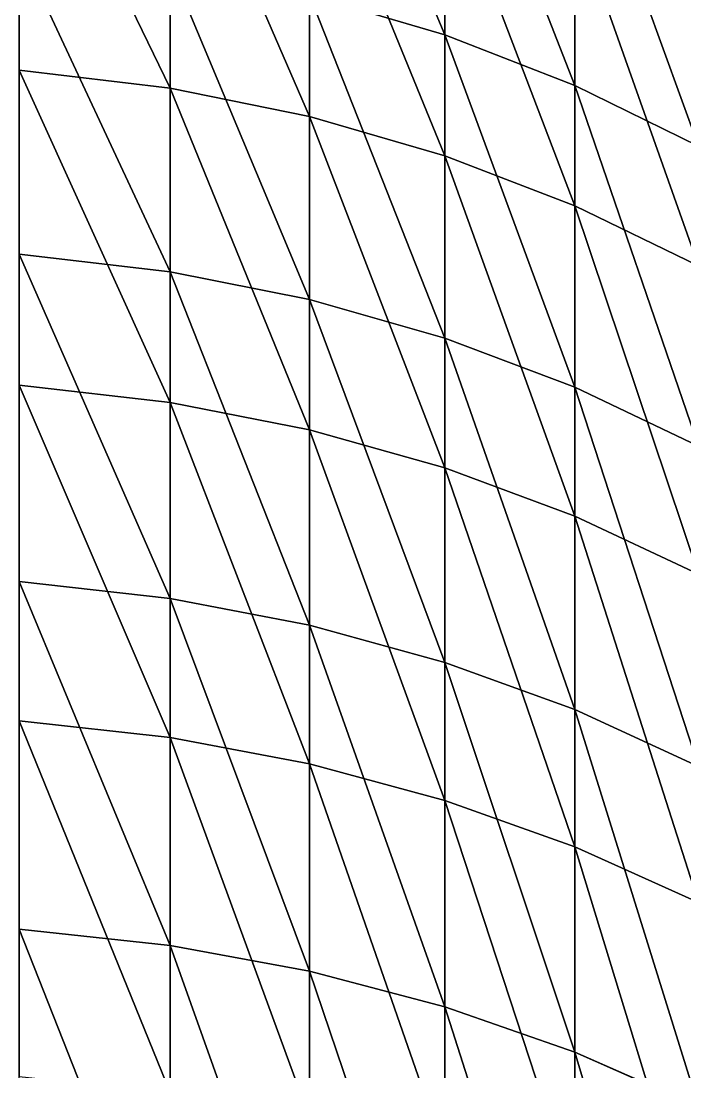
# Model space of a CAD drawing. Extents: x 207 to 387, y 94 to 160.
# Drawn here: x 340.7501 to 340.8509, y 159.2408 to 159.4005 of the extents above; entities that cross this region are included whole.
import ezdxf

# ---------------------------------------------------------------- set-up
doc = ezdxf.new("R2010")
doc.units = 0
doc.header["$LTSCALE"] = 2.54
doc.layers.get('0').update_dxf_attribs({"color": 13, "linetype": 'CONTINUOUS'})

# ---------------------------------------------------------------- blocks, each defined once
blk = doc.blocks.new('SP_05_ALTFIELD_CREDENZA_DW')
at = {"color": 0}
for p, q in [((45.85965, 0.50104, 80.47576), (45.85965, 0.44607, 80.41691)), ((45.85965, 0.50104, 80.47576), (45.85965, 0.44607, 80.41691)), ((45.87942, 0.49446, 80.48221), (45.87942, 0.43919, 80.42303)), ((45.87942, 0.49446, 80.48221), (45.87942, 0.43919, 80.42303)), ((45.89997, 0.48928, 80.48729), (45.89997, 0.43377, 80.42785)), ((45.89997, 0.48928, 80.48729), (45.89997, 0.43377, 80.42785)), ((45.92114, 0.48554, 80.49095), (45.92114, 0.42986, 80.43133)), ((45.92114, 0.48554, 80.49095), (45.92114, 0.42986, 80.43133)), ((45.85965, 0.41487, 75.9942), (45.85965, 0.46812, 75.93379)), ((45.85965, 0.41487, 75.9942), (45.85965, 0.46812, 75.93379)), ((45.87942, 0.40781, 75.98828), (45.87942, 0.46136, 75.92754)), ((45.87942, 0.40781, 75.98828), (45.87942, 0.46136, 75.92754)), ((45.89997, 0.40225, 75.98361), (45.89997, 0.45604, 75.92261)), ((45.89997, 0.40225, 75.98361), (45.89997, 0.45604, 75.92261)), ((45.85965, 0.44607, 80.41691), (45.84088, 0.45435, 80.40954)), ((45.85965, 0.44607, 80.41691), (45.84088, 0.45435, 80.40954)), ((45.92114, 0.39825, 75.98025), (45.92114, 0.4522, 75.91905)), ((45.92114, 0.39825, 75.98025), (45.92114, 0.4522, 75.91905)), ((45.87942, 0.43919, 80.42303), (45.85965, 0.44607, 80.41691)), ((45.85965, 0.44607, 80.41691), (45.85965, 0.39402, 80.35546)), ((45.85965, 0.44607, 80.41691), (45.85965, 0.39402, 80.35546)), ((45.87942, 0.43919, 80.42303), (45.85965, 0.44607, 80.41691)), ((45.89997, 0.43377, 80.42785), (45.87942, 0.43919, 80.42303)), ((45.87942, 0.43919, 80.42303), (45.87942, 0.38685, 80.36124)), ((45.87942, 0.43919, 80.42303), (45.87942, 0.38685, 80.36124)), ((45.89997, 0.43377, 80.42785), (45.87942, 0.43919, 80.42303)), ((45.92114, 0.42986, 80.43133), (45.89997, 0.43377, 80.42785)), ((45.89997, 0.43377, 80.42785), (45.89997, 0.3812, 80.3658)), ((45.89997, 0.43377, 80.42785), (45.89997, 0.3812, 80.3658)), ((45.92114, 0.42986, 80.43133), (45.89997, 0.43377, 80.42785)), ((45.94404, 0.4274, 80.43352), (45.92114, 0.42986, 80.43133)), ((45.92114, 0.42986, 80.43133), (45.92114, 0.37713, 80.36908)), ((45.92114, 0.42986, 80.43133), (45.92114, 0.37713, 80.36908)), ((45.94404, 0.4274, 80.43352), (45.92114, 0.42986, 80.43133)), ((45.85965, 0.41487, 75.9942), (45.84088, 0.42336, 76.00133)), ((45.85965, 0.41487, 75.9942), (45.84088, 0.42336, 76.00133)), ((45.85965, 0.3646, 76.05712), (45.85965, 0.41487, 75.9942)), ((45.85965, 0.3646, 76.05712), (45.85965, 0.41487, 75.9942)), ((45.87942, 0.40781, 75.98828), (45.85965, 0.41487, 75.9942)), ((45.87942, 0.40781, 75.98828), (45.85965, 0.41487, 75.9942)), ((45.87942, 0.35727, 76.05154), (45.87942, 0.40781, 75.98828)), ((45.87942, 0.35727, 76.05154), (45.87942, 0.40781, 75.98828)), ((45.89997, 0.40225, 75.98361), (45.87942, 0.40781, 75.98828)), ((45.89997, 0.40225, 75.98361), (45.87942, 0.40781, 75.98828)), ((45.85965, 0.39402, 80.35546), (45.84088, 0.40265, 80.34851)), ((45.85965, 0.39402, 80.35546), (45.84088, 0.40265, 80.34851)), ((45.89997, 0.35149, 76.04715), (45.89997, 0.40225, 75.98361)), ((45.89997, 0.35149, 76.04715), (45.89997, 0.40225, 75.98361)), ((45.92114, 0.39825, 75.98025), (45.89997, 0.40225, 75.98361)), ((45.92114, 0.39825, 75.98025), (45.89997, 0.40225, 75.98361)), ((45.92114, 0.34733, 76.04399), (45.92114, 0.39825, 75.98025)), ((45.92114, 0.34733, 76.04399), (45.92114, 0.39825, 75.98025)), ((45.94404, 0.39573, 75.97814), (45.92114, 0.39825, 75.98025)), ((45.94404, 0.39573, 75.97814), (45.92114, 0.39825, 75.98025)), ((45.87942, 0.38685, 80.36124), (45.85965, 0.39402, 80.35546)), ((45.85965, 0.39402, 80.35546), (45.85965, 0.34501, 80.29157)), ((45.85965, 0.39402, 80.35546), (45.85965, 0.34501, 80.29157)), ((45.87942, 0.38685, 80.36124), (45.85965, 0.39402, 80.35546)), ((45.89997, 0.3812, 80.3658), (45.87942, 0.38685, 80.36124)), ((45.87942, 0.38685, 80.36124), (45.87942, 0.33756, 80.29699)), ((45.87942, 0.38685, 80.36124), (45.87942, 0.33756, 80.29699)), ((45.89997, 0.3812, 80.3658), (45.87942, 0.38685, 80.36124)), ((45.92114, 0.37713, 80.36908), (45.89997, 0.3812, 80.3658)), ((45.89997, 0.3812, 80.3658), (45.89997, 0.3317, 80.30127)), ((45.89997, 0.3812, 80.3658), (45.89997, 0.3317, 80.30127)), ((45.92114, 0.37713, 80.36908), (45.89997, 0.3812, 80.3658)), ((45.94404, 0.37457, 80.37114), (45.92114, 0.37713, 80.36908)), ((45.92114, 0.37713, 80.36908), (45.92114, 0.32747, 80.30435)), ((45.92114, 0.37713, 80.36908), (45.92114, 0.32747, 80.30435)), ((45.94404, 0.37457, 80.37114), (45.92114, 0.37713, 80.36908)), ((45.85965, 0.3646, 76.05712), (45.84088, 0.37343, 76.06382)), ((45.85965, 0.3646, 76.05712), (45.84088, 0.37343, 76.06382)), ((45.85965, 0.31744, 76.12239), (45.85965, 0.3646, 76.05712)), ((45.85965, 0.31744, 76.12239), (45.85965, 0.3646, 76.05712)), ((45.87942, 0.35727, 76.05154), (45.85965, 0.3646, 76.05712)), ((45.87942, 0.35727, 76.05154), (45.85965, 0.3646, 76.05712)), ((45.87942, 0.30985, 76.11718), (45.87942, 0.35727, 76.05154)), ((45.87942, 0.30985, 76.11718), (45.87942, 0.35727, 76.05154)), ((45.89997, 0.35149, 76.04715), (45.87942, 0.35727, 76.05154)), ((45.89997, 0.35149, 76.04715), (45.87942, 0.35727, 76.05154)), ((45.85965, 0.34501, 80.29157), (45.84088, 0.35396, 80.28504)), ((45.85965, 0.34501, 80.29157), (45.84088, 0.35396, 80.28504)), ((45.89997, 0.30386, 76.11308), (45.89997, 0.35149, 76.04715)), ((45.89997, 0.30386, 76.11308), (45.89997, 0.35149, 76.04715)), ((45.92114, 0.34733, 76.04399), (45.89997, 0.35149, 76.04715)), ((45.92114, 0.34733, 76.04399), (45.89997, 0.35149, 76.04715)), ((45.92114, 0.29955, 76.11011), (45.92114, 0.34733, 76.04399)), ((45.92114, 0.29955, 76.11011), (45.92114, 0.34733, 76.04399)), ((45.94404, 0.34471, 76.042), (45.92114, 0.34733, 76.04399)), ((45.94404, 0.34471, 76.042), (45.92114, 0.34733, 76.04399)), ((45.87942, 0.33756, 80.29699), (45.85965, 0.34501, 80.29157)), ((45.85965, 0.34501, 80.29157), (45.85965, 0.29915, 80.22537)), ((45.85965, 0.34501, 80.29157), (45.85965, 0.29915, 80.22537)), ((45.87942, 0.33756, 80.29699), (45.85965, 0.34501, 80.29157)), ((45.89997, 0.3317, 80.30127), (45.87942, 0.33756, 80.29699)), ((45.87942, 0.33756, 80.29699), (45.87942, 0.29145, 80.23043)), ((45.87942, 0.33756, 80.29699), (45.87942, 0.29145, 80.23043)), ((45.89997, 0.3317, 80.30127), (45.87942, 0.33756, 80.29699)), ((45.92114, 0.32747, 80.30435), (45.89997, 0.3317, 80.30127)), ((45.89997, 0.3317, 80.30127), (45.89997, 0.28539, 80.23442)), ((45.89997, 0.3317, 80.30127), (45.89997, 0.28539, 80.23442)), ((45.92114, 0.32747, 80.30435), (45.89997, 0.3317, 80.30127)), ((45.94404, 0.32482, 80.30629), (45.92114, 0.32747, 80.30435)), ((45.92114, 0.32747, 80.30435), (45.92114, 0.28101, 80.23729)), ((45.92114, 0.32747, 80.30435), (45.92114, 0.28101, 80.23729)), ((45.94404, 0.32482, 80.30629), (45.92114, 0.32747, 80.30435)), ((45.85965, 0.31744, 76.12239), (45.84088, 0.32658, 76.12866)), ((45.85965, 0.31744, 76.12239), (45.84088, 0.32658, 76.12866)), ((45.85965, 0.2735, 76.18988), (45.85965, 0.31744, 76.12239)), ((45.85965, 0.2735, 76.18988), (45.85965, 0.31744, 76.12239)), ((45.87942, 0.30985, 76.11718), (45.85965, 0.31744, 76.12239)), ((45.87942, 0.30985, 76.11718), (45.85965, 0.31744, 76.12239)), ((45.85965, 0.29915, 80.22537), (45.84088, 0.30841, 80.21928)), ((45.85965, 0.29915, 80.22537), (45.84088, 0.30841, 80.21928)), ((45.87942, 0.26566, 76.18504), (45.87942, 0.30985, 76.11718)), ((45.87942, 0.26566, 76.18504), (45.87942, 0.30985, 76.11718)), ((45.89997, 0.30386, 76.11308), (45.87942, 0.30985, 76.11718)), ((45.89997, 0.30386, 76.11308), (45.87942, 0.30985, 76.11718)), ((45.89997, 0.25949, 76.18123), (45.89997, 0.30386, 76.11308)), ((45.89997, 0.25949, 76.18123), (45.89997, 0.30386, 76.11308)), ((45.92114, 0.29955, 76.11011), (45.89997, 0.30386, 76.11308)), ((45.92114, 0.29955, 76.11011), (45.89997, 0.30386, 76.11308)), ((45.87942, 0.29145, 80.23043), (45.85965, 0.29915, 80.22537)), ((45.85965, 0.29915, 80.22537), (45.85965, 0.25655, 80.15703)), ((45.85965, 0.29915, 80.22537), (45.85965, 0.25655, 80.15703)), ((45.87942, 0.29145, 80.23043), (45.85965, 0.29915, 80.22537)), ((45.92114, 0.25504, 76.17848), (45.92114, 0.29955, 76.11011)), ((45.92114, 0.25504, 76.17848), (45.92114, 0.29955, 76.11011)), ((45.94404, 0.29684, 76.10826), (45.92114, 0.29955, 76.11011)), ((45.94404, 0.29684, 76.10826), (45.92114, 0.29955, 76.11011)), ((45.89997, 0.28539, 80.23442), (45.87942, 0.29145, 80.23043)), ((45.87942, 0.29145, 80.23043), (45.87942, 0.24861, 80.16171)), ((45.87942, 0.29145, 80.23043), (45.87942, 0.24861, 80.16171)), ((45.89997, 0.28539, 80.23442), (45.87942, 0.29145, 80.23043))]:
    blk.add_line(p, q, dxfattribs=at)
at = {"color": 18}
mesh = blk.add_polyface(dxfattribs=at)
corners = [(45.84088, 0.50895, 80.468), (45.85965, 0.44607, 80.41691), (45.84088, 0.45435, 80.40954), (45.85965, 0.50104, 80.47576)]
mesh.append_faces([[corners[k] for k in face] for face in [(0, 1, 2), (1, 0, 3)]], dxfattribs={"vtx0": -1, "color": 18})
mesh = blk.add_polyface(dxfattribs=at)
corners = [(45.85965, 0.50104, 80.47576), (45.87942, 0.43919, 80.42303), (45.85965, 0.44607, 80.41691), (45.87942, 0.49446, 80.48221)]
mesh.append_faces([[corners[k] for k in face] for face in [(0, 1, 2), (1, 0, 3)]], dxfattribs={"vtx0": -1, "color": 18})
mesh = blk.add_polyface(dxfattribs=at)
corners = [(45.87942, 0.49446, 80.48221), (45.89997, 0.43377, 80.42785), (45.87942, 0.43919, 80.42303), (45.89997, 0.48928, 80.48729)]
mesh.append_faces([[corners[k] for k in face] for face in [(0, 1, 2), (1, 0, 3)]], dxfattribs={"vtx0": -1, "color": 18})
mesh = blk.add_polyface(dxfattribs=at)
corners = [(45.89997, 0.48928, 80.48729), (45.92114, 0.42986, 80.43133), (45.89997, 0.43377, 80.42785), (45.92114, 0.48554, 80.49095)]
mesh.append_faces([[corners[k] for k in face] for face in [(0, 1, 2), (1, 0, 3)]], dxfattribs={"vtx0": -1, "color": 18})
mesh = blk.add_polyface(dxfattribs=at)
corners = [(45.92114, 0.48554, 80.49095), (45.94404, 0.4274, 80.43352), (45.92114, 0.42986, 80.43133), (45.94404, 0.4832, 80.49325)]
mesh.append_faces([[corners[k] for k in face] for face in [(0, 1, 2), (1, 0, 3)]], dxfattribs={"vtx0": -1, "color": 18})
mesh = blk.add_polyface(dxfattribs=at)
corners = [(45.84088, 0.47626, 75.94132), (45.85965, 0.41487, 75.9942), (45.85965, 0.46812, 75.93379), (45.84088, 0.42336, 76.00133)]
mesh.append_faces([[corners[k] for k in face] for face in [(0, 1, 2), (1, 0, 3)]], dxfattribs={"vtx0": -1, "color": 18})
mesh = blk.add_polyface(dxfattribs=at)
corners = [(45.85965, 0.46812, 75.93379), (45.87942, 0.40781, 75.98828), (45.87942, 0.46136, 75.92754), (45.85965, 0.41487, 75.9942)]
mesh.append_faces([[corners[k] for k in face] for face in [(0, 1, 2), (1, 0, 3)]], dxfattribs={"vtx0": -1, "color": 18})
mesh = blk.add_polyface(dxfattribs=at)
corners = [(45.87942, 0.46136, 75.92754), (45.89997, 0.40225, 75.98361), (45.89997, 0.45604, 75.92261), (45.87942, 0.40781, 75.98828)]
mesh.append_faces([[corners[k] for k in face] for face in [(0, 1, 2), (1, 0, 3)]], dxfattribs={"vtx0": -1, "color": 18})
mesh = blk.add_polyface(dxfattribs=at)
corners = [(45.89997, 0.45604, 75.92261), (45.92114, 0.39825, 75.98025), (45.92114, 0.4522, 75.91905), (45.89997, 0.40225, 75.98361)]
mesh.append_faces([[corners[k] for k in face] for face in [(0, 1, 2), (1, 0, 3)]], dxfattribs={"vtx0": -1, "color": 18})
mesh = blk.add_polyface(dxfattribs=at)
corners = [(45.84088, 0.45435, 80.40954), (45.85965, 0.39402, 80.35546), (45.84088, 0.40265, 80.34851), (45.85965, 0.44607, 80.41691)]
mesh.append_faces([[corners[k] for k in face] for face in [(0, 1, 2), (1, 0, 3)]], dxfattribs={"vtx0": -1, "color": 18})
mesh = blk.add_polyface(dxfattribs=at)
corners = [(45.92114, 0.4522, 75.91905), (45.94404, 0.39573, 75.97814), (45.94404, 0.44979, 75.91682), (45.92114, 0.39825, 75.98025)]
mesh.append_faces([[corners[k] for k in face] for face in [(0, 1, 2), (1, 0, 3)]], dxfattribs={"vtx0": -1, "color": 18})
mesh = blk.add_polyface(dxfattribs=at)
corners = [(45.85965, 0.44607, 80.41691), (45.87942, 0.38685, 80.36124), (45.85965, 0.39402, 80.35546), (45.87942, 0.43919, 80.42303)]
mesh.append_faces([[corners[k] for k in face] for face in [(0, 1, 2), (1, 0, 3)]], dxfattribs={"vtx0": -1, "color": 18})
mesh = blk.add_polyface(dxfattribs=at)
corners = [(45.87942, 0.43919, 80.42303), (45.89997, 0.3812, 80.3658), (45.87942, 0.38685, 80.36124), (45.89997, 0.43377, 80.42785)]
mesh.append_faces([[corners[k] for k in face] for face in [(0, 1, 2), (1, 0, 3)]], dxfattribs={"vtx0": -1, "color": 18})
mesh = blk.add_polyface(dxfattribs=at)
corners = [(45.89997, 0.43377, 80.42785), (45.92114, 0.37713, 80.36908), (45.89997, 0.3812, 80.3658), (45.92114, 0.42986, 80.43133)]
mesh.append_faces([[corners[k] for k in face] for face in [(0, 1, 2), (1, 0, 3)]], dxfattribs={"vtx0": -1, "color": 18})
mesh = blk.add_polyface(dxfattribs=at)
corners = [(45.92114, 0.42986, 80.43133), (45.94404, 0.37457, 80.37114), (45.92114, 0.37713, 80.36908), (45.94404, 0.4274, 80.43352)]
mesh.append_faces([[corners[k] for k in face] for face in [(0, 1, 2), (1, 0, 3)]], dxfattribs={"vtx0": -1, "color": 18})
mesh = blk.add_polyface(dxfattribs=at)
corners = [(45.84088, 0.42336, 76.00133), (45.85965, 0.3646, 76.05712), (45.85965, 0.41487, 75.9942), (45.84088, 0.37343, 76.06382)]
mesh.append_faces([[corners[k] for k in face] for face in [(0, 1, 2), (1, 0, 3)]], dxfattribs={"vtx0": -1, "color": 18})
mesh = blk.add_polyface(dxfattribs=at)
corners = [(45.85965, 0.41487, 75.9942), (45.87942, 0.35727, 76.05154), (45.87942, 0.40781, 75.98828), (45.85965, 0.3646, 76.05712)]
mesh.append_faces([[corners[k] for k in face] for face in [(0, 1, 2), (1, 0, 3)]], dxfattribs={"vtx0": -1, "color": 18})
mesh = blk.add_polyface(dxfattribs=at)
corners = [(45.87942, 0.40781, 75.98828), (45.89997, 0.35149, 76.04715), (45.89997, 0.40225, 75.98361), (45.87942, 0.35727, 76.05154)]
mesh.append_faces([[corners[k] for k in face] for face in [(0, 1, 2), (1, 0, 3)]], dxfattribs={"vtx0": -1, "color": 18})
mesh = blk.add_polyface(dxfattribs=at)
corners = [(45.84088, 0.40265, 80.34851), (45.85965, 0.34501, 80.29157), (45.84088, 0.35396, 80.28504), (45.85965, 0.39402, 80.35546)]
mesh.append_faces([[corners[k] for k in face] for face in [(0, 1, 2), (1, 0, 3)]], dxfattribs={"vtx0": -1, "color": 18})
mesh = blk.add_polyface(dxfattribs=at)
corners = [(45.89997, 0.40225, 75.98361), (45.92114, 0.34733, 76.04399), (45.92114, 0.39825, 75.98025), (45.89997, 0.35149, 76.04715)]
mesh.append_faces([[corners[k] for k in face] for face in [(0, 1, 2), (1, 0, 3)]], dxfattribs={"vtx0": -1, "color": 18})
mesh = blk.add_polyface(dxfattribs=at)
corners = [(45.92114, 0.39825, 75.98025), (45.94404, 0.34471, 76.042), (45.94404, 0.39573, 75.97814), (45.92114, 0.34733, 76.04399)]
mesh.append_faces([[corners[k] for k in face] for face in [(0, 1, 2), (1, 0, 3)]], dxfattribs={"vtx0": -1, "color": 18})
mesh = blk.add_polyface(dxfattribs=at)
corners = [(45.85965, 0.39402, 80.35546), (45.87942, 0.33756, 80.29699), (45.85965, 0.34501, 80.29157), (45.87942, 0.38685, 80.36124)]
mesh.append_faces([[corners[k] for k in face] for face in [(0, 1, 2), (1, 0, 3)]], dxfattribs={"vtx0": -1, "color": 18})
mesh = blk.add_polyface(dxfattribs=at)
corners = [(45.87942, 0.38685, 80.36124), (45.89997, 0.3317, 80.30127), (45.87942, 0.33756, 80.29699), (45.89997, 0.3812, 80.3658)]
mesh.append_faces([[corners[k] for k in face] for face in [(0, 1, 2), (1, 0, 3)]], dxfattribs={"vtx0": -1, "color": 18})
mesh = blk.add_polyface(dxfattribs=at)
corners = [(45.89997, 0.3812, 80.3658), (45.92114, 0.32747, 80.30435), (45.89997, 0.3317, 80.30127), (45.92114, 0.37713, 80.36908)]
mesh.append_faces([[corners[k] for k in face] for face in [(0, 1, 2), (1, 0, 3)]], dxfattribs={"vtx0": -1, "color": 18})
mesh = blk.add_polyface(dxfattribs=at)
corners = [(45.92114, 0.37713, 80.36908), (45.94404, 0.32482, 80.30629), (45.92114, 0.32747, 80.30435), (45.94404, 0.37457, 80.37114)]
mesh.append_faces([[corners[k] for k in face] for face in [(0, 1, 2), (1, 0, 3)]], dxfattribs={"vtx0": -1, "color": 18})
mesh = blk.add_polyface(dxfattribs=at)
corners = [(45.84088, 0.37343, 76.06382), (45.85965, 0.31744, 76.12239), (45.85965, 0.3646, 76.05712), (45.84088, 0.32658, 76.12866)]
mesh.append_faces([[corners[k] for k in face] for face in [(0, 1, 2), (1, 0, 3)]], dxfattribs={"vtx0": -1, "color": 18})
mesh = blk.add_polyface(dxfattribs=at)
corners = [(45.85965, 0.3646, 76.05712), (45.87942, 0.30985, 76.11718), (45.87942, 0.35727, 76.05154), (45.85965, 0.31744, 76.12239)]
mesh.append_faces([[corners[k] for k in face] for face in [(0, 1, 2), (1, 0, 3)]], dxfattribs={"vtx0": -1, "color": 18})
mesh = blk.add_polyface(dxfattribs=at)
corners = [(45.87942, 0.35727, 76.05154), (45.89997, 0.30386, 76.11308), (45.89997, 0.35149, 76.04715), (45.87942, 0.30985, 76.11718)]
mesh.append_faces([[corners[k] for k in face] for face in [(0, 1, 2), (1, 0, 3)]], dxfattribs={"vtx0": -1, "color": 18})
mesh = blk.add_polyface(dxfattribs=at)
corners = [(45.84088, 0.35396, 80.28504), (45.85965, 0.29915, 80.22537), (45.84088, 0.30841, 80.21928), (45.85965, 0.34501, 80.29157)]
mesh.append_faces([[corners[k] for k in face] for face in [(0, 1, 2), (1, 0, 3)]], dxfattribs={"vtx0": -1, "color": 18})
mesh = blk.add_polyface(dxfattribs=at)
corners = [(45.89997, 0.35149, 76.04715), (45.92114, 0.29955, 76.11011), (45.92114, 0.34733, 76.04399), (45.89997, 0.30386, 76.11308)]
mesh.append_faces([[corners[k] for k in face] for face in [(0, 1, 2), (1, 0, 3)]], dxfattribs={"vtx0": -1, "color": 18})
mesh = blk.add_polyface(dxfattribs=at)
corners = [(45.92114, 0.34733, 76.04399), (45.94404, 0.29684, 76.10826), (45.94404, 0.34471, 76.042), (45.92114, 0.29955, 76.11011)]
mesh.append_faces([[corners[k] for k in face] for face in [(0, 1, 2), (1, 0, 3)]], dxfattribs={"vtx0": -1, "color": 18})
mesh = blk.add_polyface(dxfattribs=at)
corners = [(45.85965, 0.34501, 80.29157), (45.87942, 0.29145, 80.23043), (45.85965, 0.29915, 80.22537), (45.87942, 0.33756, 80.29699)]
mesh.append_faces([[corners[k] for k in face] for face in [(0, 1, 2), (1, 0, 3)]], dxfattribs={"vtx0": -1, "color": 18})
mesh = blk.add_polyface(dxfattribs=at)
corners = [(45.87942, 0.33756, 80.29699), (45.89997, 0.28539, 80.23442), (45.87942, 0.29145, 80.23043), (45.89997, 0.3317, 80.30127)]
mesh.append_faces([[corners[k] for k in face] for face in [(0, 1, 2), (1, 0, 3)]], dxfattribs={"vtx0": -1, "color": 18})
mesh = blk.add_polyface(dxfattribs=at)
corners = [(45.89997, 0.3317, 80.30127), (45.92114, 0.28101, 80.23729), (45.89997, 0.28539, 80.23442), (45.92114, 0.32747, 80.30435)]
mesh.append_faces([[corners[k] for k in face] for face in [(0, 1, 2), (1, 0, 3)]], dxfattribs={"vtx0": -1, "color": 18})
mesh = blk.add_polyface(dxfattribs=at)
corners = [(45.92114, 0.32747, 80.30435), (45.94404, 0.27827, 80.2391), (45.92114, 0.28101, 80.23729), (45.94404, 0.32482, 80.30629)]
mesh.append_faces([[corners[k] for k in face] for face in [(0, 1, 2), (1, 0, 3)]], dxfattribs={"vtx0": -1, "color": 18})
mesh = blk.add_polyface(dxfattribs=at)
corners = [(45.84088, 0.32658, 76.12866), (45.85965, 0.2735, 76.18988), (45.85965, 0.31744, 76.12239), (45.84088, 0.28294, 76.1957)]
mesh.append_faces([[corners[k] for k in face] for face in [(0, 1, 2), (1, 0, 3)]], dxfattribs={"vtx0": -1, "color": 18})
mesh = blk.add_polyface(dxfattribs=at)
corners = [(45.85965, 0.31744, 76.12239), (45.87942, 0.26566, 76.18504), (45.87942, 0.30985, 76.11718), (45.85965, 0.2735, 76.18988)]
mesh.append_faces([[corners[k] for k in face] for face in [(0, 1, 2), (1, 0, 3)]], dxfattribs={"vtx0": -1, "color": 18})
mesh = blk.add_polyface(dxfattribs=at)
corners = [(45.84088, 0.30841, 80.21928), (45.85965, 0.25655, 80.15703), (45.84088, 0.26609, 80.1514), (45.85965, 0.29915, 80.22537)]
mesh.append_faces([[corners[k] for k in face] for face in [(0, 1, 2), (1, 0, 3)]], dxfattribs={"vtx0": -1, "color": 18})
mesh = blk.add_polyface(dxfattribs=at)
corners = [(45.87942, 0.30985, 76.11718), (45.89997, 0.25949, 76.18123), (45.89997, 0.30386, 76.11308), (45.87942, 0.26566, 76.18504)]
mesh.append_faces([[corners[k] for k in face] for face in [(0, 1, 2), (1, 0, 3)]], dxfattribs={"vtx0": -1, "color": 18})
mesh = blk.add_polyface(dxfattribs=at)
corners = [(45.89997, 0.30386, 76.11308), (45.92114, 0.25504, 76.17848), (45.92114, 0.29955, 76.11011), (45.89997, 0.25949, 76.18123)]
mesh.append_faces([[corners[k] for k in face] for face in [(0, 1, 2), (1, 0, 3)]], dxfattribs={"vtx0": -1, "color": 18})
mesh = blk.add_polyface(dxfattribs=at)
corners = [(45.85965, 0.29915, 80.22537), (45.87942, 0.24861, 80.16171), (45.85965, 0.25655, 80.15703), (45.87942, 0.29145, 80.23043)]
mesh.append_faces([[corners[k] for k in face] for face in [(0, 1, 2), (1, 0, 3)]], dxfattribs={"vtx0": -1, "color": 18})
mesh = blk.add_polyface(dxfattribs=at)
corners = [(45.92114, 0.29955, 76.11011), (45.94404, 0.25224, 76.17676), (45.94404, 0.29684, 76.10826), (45.92114, 0.25504, 76.17848)]
mesh.append_faces([[corners[k] for k in face] for face in [(0, 1, 2), (1, 0, 3)]], dxfattribs={"vtx0": -1, "color": 18})
mesh = blk.add_polyface(dxfattribs=at)
corners = [(45.87942, 0.29145, 80.23043), (45.89997, 0.24237, 80.1654), (45.87942, 0.24861, 80.16171), (45.89997, 0.28539, 80.23442)]
mesh.append_faces([[corners[k] for k in face] for face in [(0, 1, 2), (1, 0, 3)]], dxfattribs={"vtx0": -1, "color": 18})

msp = doc.modelspace()

# ---------------------------------------------------------------- block references
at = {"color": 23, "rotation": 180}
msp.add_blockref('SP_05_ALTFIELD_CREDENZA_DW', (386.69383, 159.68985), dxfattribs=at)

doc.saveas('drawing.dxf')
